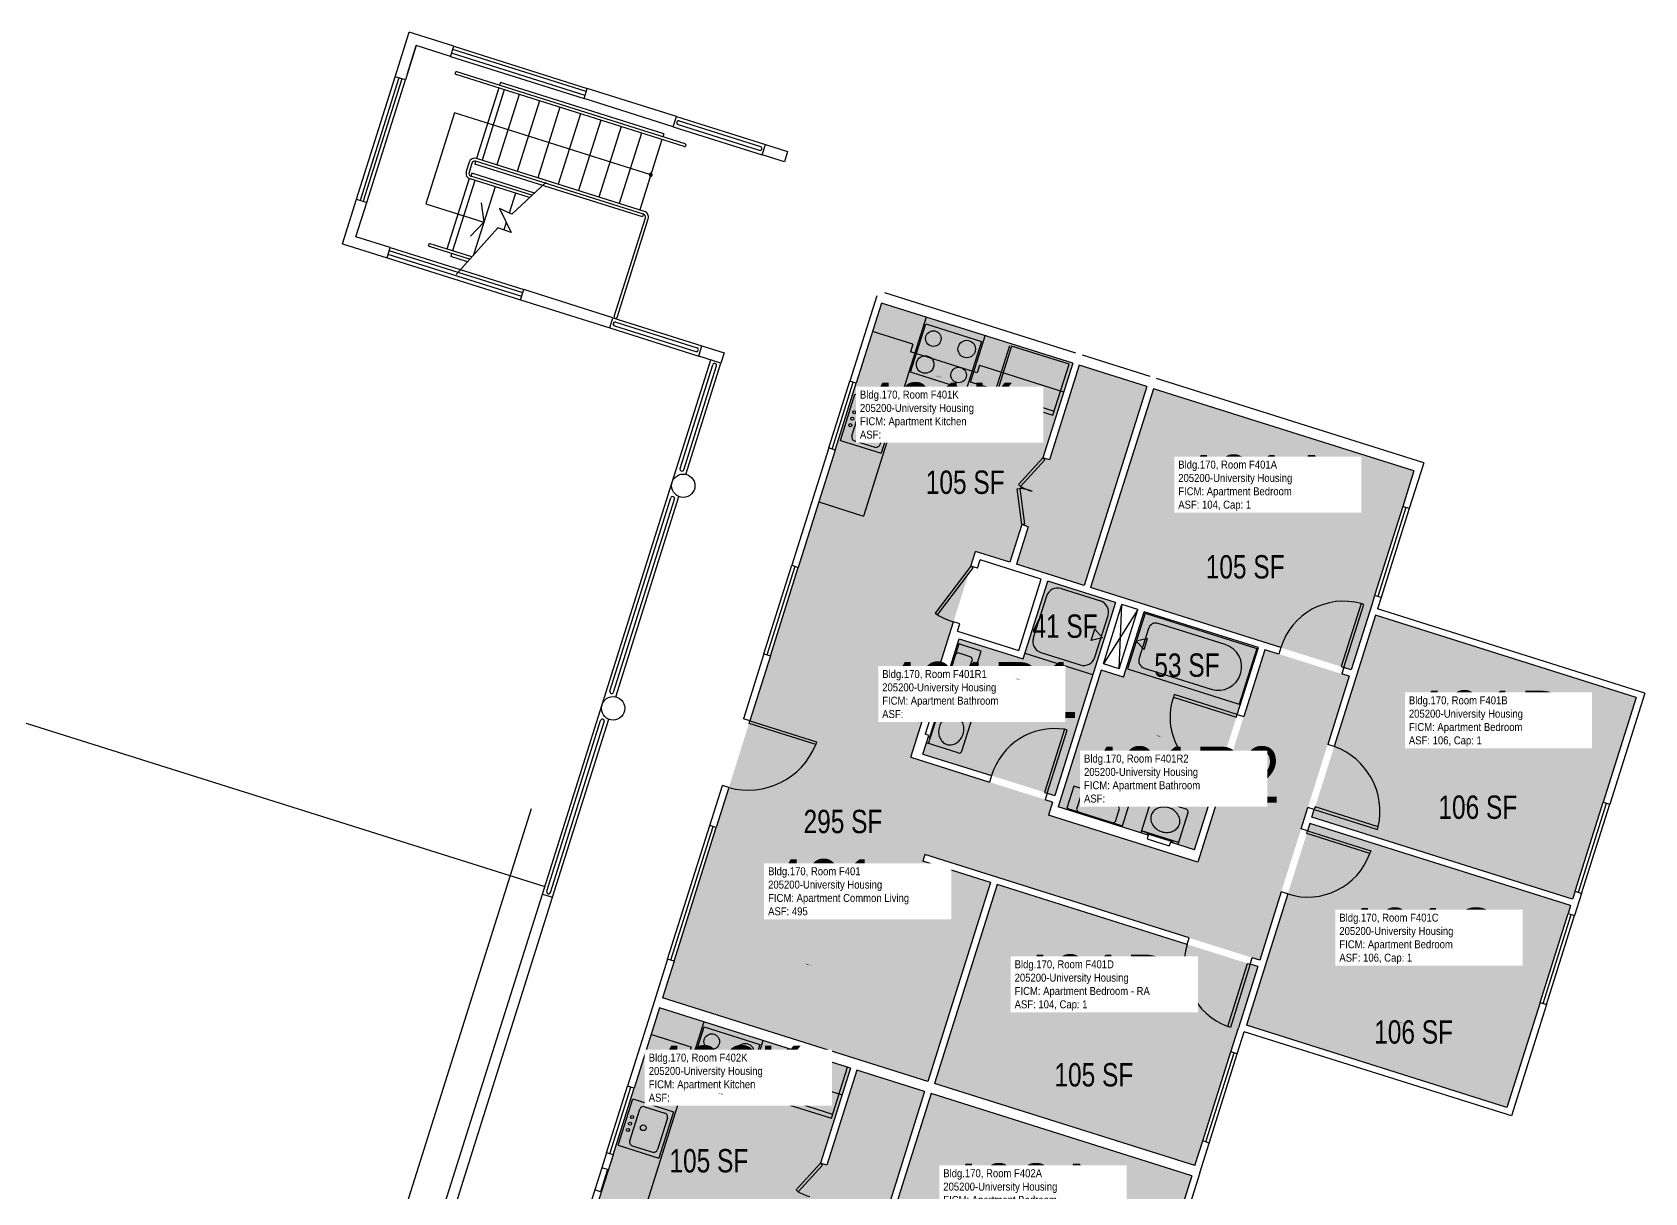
# Model space of a CAD drawing. Header units: inches. Extents: x -98 to 1184, y -183 to 3122.
# Drawn here: x 355 to 1184, y 2526 to 3122 of the extents above; entities that cross this region are included whole.
import ezdxf
from ezdxf.enums import TextEntityAlignment as Align

# ---------------------------------------------------------------- set-up
doc = ezdxf.new("R2010")
doc.units = ezdxf.units.IN
doc.header["$LTSCALE"] = 10
doc.header["$MEASUREMENT"] = 0
for name, color, linetype in [('A-DOOR', 2, 'CONTINUOUS'), ('A-FLOR', 3, 'CONTINUOUS'), ('A-GLAZ', 1, 'CONTINUOUS'), ('A-IDEN-RNUM', 7, 'CONTINUOUS'), ('A-IDEN-SNUM', 4, 'CONTINUOUS'), ('A-IDEN-VNUM', 4, 'CONTINUOUS'), ('A-ROOF', 2, 'CONTINUOUS'), ('A-SITE', 3, 'CONTINUOUS'), ('A-WALL', 5, 'CONTINUOUS'), ('AREA-TEXT', 3, 'CONTINUOUS'), ('P-SANR-FIXT', 2, 'CONTINUOUS'), ('Rooms-Category-Color', 7, 'CONTINUOUS'), ('Rooms-College-Color', 7, 'CONTINUOUS'), ('Rooms-Department-Color', 7, 'CONTINUOUS'), ('Rooms-Division-Color', 7, 'CONTINUOUS'), ('Rooms-Information', 7, 'CONTINUOUS')]:
    doc.layers.add(name, color=color, linetype=linetype)
doc.styles.add('CP_AREA', font='arial.ttf', dxfattribs={"height": 15})
doc.styles.add('CP_ROOMSNUMBER', font='arial.ttf', dxfattribs={"height": 1})
doc.styles.add('CP_ROOMVNUMBER', font='arial.ttf', dxfattribs={"width": 0.85, "height": 0.075})

msp = doc.modelspace()

# ---------------------------------------------------------------- hatches: boundary and pattern name
at = {"layer": 'Rooms-Category-Color', "true_color": 0x728ef3}
for points in [[(895.45, 2837.99), (927.7, 2940.28), (892.89, 2951.25), (877.55, 2902.61), (874.22, 2903.67), (889.55, 2952.3), (791.32, 2983.28), (759.07, 2880.99), (857.3, 2850.02), (863.39, 2869.33), (866.73, 2868.28), (860.64, 2848.97)], [(898.79, 2836.94), (931.04, 2939.23), (1065.04, 2896.98), (1032.79, 2794.69)], [(1031.73, 2791.37), (985.73, 2645.44), (813.58, 2699.71), (812.53, 2696.37), (847.34, 2685.4), (815.1, 2583.11), (678.71, 2626.11), (759.06, 2880.99), (839.65, 2855.59), (806.28, 2749.72), (879.24, 2726.72), (877.14, 2720.05), (953.91, 2695.84), (988.34, 2805.05)], [(911.56, 2829.24), (880.29, 2730.06), (812.58, 2751.41), (831.26, 2810.65), (864.17, 2800.28), (876.76, 2840.22)], [(985, 2806.1), (952.23, 2702.14), (882.13, 2724.24), (904.27, 2794.45), (915.71, 2790.84), (926.35, 2824.59)], [(1045.3, 2822.73), (1012.6, 2719.01), (1146.6, 2676.77), (1179.3, 2780.48)], [(1011.55, 2715.67), (978.85, 2611.96), (1112.85, 2569.71), (1145.55, 2673.43)], [(984.68, 2642.1), (952.43, 2539.81), (818.44, 2582.06), (850.68, 2684.34)], [(813.43, 2577.87), (781.19, 2475.58), (746.38, 2486.56), (752.39, 2505.63), (749.05, 2506.68), (743.04, 2487.61), (644.81, 2518.57), (677.05, 2620.86), (775.29, 2589.9), (759.88, 2541.02), (763.21, 2539.96), (778.62, 2588.84), (813.43, 2577.87)], [(918.54, 2432.27), (950.79, 2534.56), (816.79, 2576.81), (784.54, 2474.52)]]:
    msp.add_hatch(color=171, dxfattribs=at).paths.add_polyline_path(points)
at = {"layer": 'Rooms-College-Color', "true_color": 0xadadad}
for points in [[(895.45, 2837.99), (927.7, 2940.28), (892.89, 2951.25), (877.55, 2902.61), (874.22, 2903.67), (889.55, 2952.3), (791.32, 2983.28), (759.07, 2880.99), (857.3, 2850.02), (863.39, 2869.33), (866.73, 2868.28), (860.64, 2848.97)], [(898.79, 2836.94), (931.04, 2939.23), (1065.04, 2896.98), (1032.79, 2794.69)], [(1031.73, 2791.37), (985.73, 2645.44), (813.58, 2699.71), (812.53, 2696.37), (847.34, 2685.4), (815.1, 2583.11), (678.71, 2626.11), (759.06, 2880.99), (839.65, 2855.59), (806.28, 2749.72), (879.24, 2726.72), (877.14, 2720.05), (953.91, 2695.84), (988.34, 2805.05)], [(911.56, 2829.24), (880.29, 2730.06), (812.58, 2751.41), (831.26, 2810.65), (864.17, 2800.28), (876.76, 2840.22)], [(985, 2806.1), (952.23, 2702.14), (882.13, 2724.24), (904.27, 2794.45), (915.71, 2790.84), (926.35, 2824.59)], [(1045.3, 2822.73), (1012.6, 2719.01), (1146.6, 2676.77), (1179.3, 2780.48)], [(1011.55, 2715.67), (978.85, 2611.96), (1112.85, 2569.71), (1145.55, 2673.43)], [(984.68, 2642.1), (952.43, 2539.81), (818.44, 2582.06), (850.68, 2684.34)], [(813.43, 2577.87), (781.19, 2475.58), (746.38, 2486.56), (752.39, 2505.63), (749.05, 2506.68), (743.04, 2487.61), (644.81, 2518.57), (677.05, 2620.86), (775.29, 2589.9), (759.88, 2541.02), (763.21, 2539.96), (778.62, 2588.84), (813.43, 2577.87)], [(918.54, 2432.27), (950.79, 2534.56), (816.79, 2576.81), (784.54, 2474.52)]]:
    msp.add_hatch(color=253, dxfattribs=at).paths.add_polyline_path(points)
at = {"layer": 'Rooms-Department-Color', "true_color": 0x604aed}
for points in [[(895.45, 2837.99), (927.7, 2940.28), (892.89, 2951.25), (877.55, 2902.61), (874.22, 2903.67), (889.55, 2952.3), (791.32, 2983.28), (759.07, 2880.99), (857.3, 2850.02), (863.39, 2869.33), (866.73, 2868.28), (860.64, 2848.97)], [(898.79, 2836.94), (931.04, 2939.23), (1065.04, 2896.98), (1032.79, 2794.69)], [(1031.73, 2791.37), (985.73, 2645.44), (813.58, 2699.71), (812.53, 2696.37), (847.34, 2685.4), (815.1, 2583.11), (678.71, 2626.11), (759.06, 2880.99), (839.65, 2855.59), (806.28, 2749.72), (879.24, 2726.72), (877.14, 2720.05), (953.91, 2695.84), (988.34, 2805.05)], [(911.56, 2829.24), (880.29, 2730.06), (812.58, 2751.41), (831.26, 2810.65), (864.17, 2800.28), (876.76, 2840.22)], [(985, 2806.1), (952.23, 2702.14), (882.13, 2724.24), (904.27, 2794.45), (915.71, 2790.84), (926.35, 2824.59)], [(1045.3, 2822.73), (1012.6, 2719.01), (1146.6, 2676.77), (1179.3, 2780.48)], [(1011.55, 2715.67), (978.85, 2611.96), (1112.85, 2569.71), (1145.55, 2673.43)], [(984.68, 2642.1), (952.43, 2539.81), (818.44, 2582.06), (850.68, 2684.34)], [(813.43, 2577.87), (781.19, 2475.58), (746.38, 2486.56), (752.39, 2505.63), (749.05, 2506.68), (743.04, 2487.61), (644.81, 2518.57), (677.05, 2620.86), (775.29, 2589.9), (759.88, 2541.02), (763.21, 2539.96), (778.62, 2588.84), (813.43, 2577.87)], [(918.54, 2432.27), (950.79, 2534.56), (816.79, 2576.81), (784.54, 2474.52)]]:
    msp.add_hatch(color=173, dxfattribs=at).paths.add_polyline_path(points)
at = {"layer": 'Rooms-Division-Color', "true_color": 0x604aed}
for points in [[(895.45, 2837.99), (927.7, 2940.28), (892.89, 2951.25), (877.55, 2902.61), (874.22, 2903.67), (889.55, 2952.3), (791.32, 2983.28), (759.07, 2880.99), (857.3, 2850.02), (863.39, 2869.33), (866.73, 2868.28), (860.64, 2848.97)], [(898.79, 2836.94), (931.04, 2939.23), (1065.04, 2896.98), (1032.79, 2794.69)], [(1031.73, 2791.37), (985.73, 2645.44), (813.58, 2699.71), (812.53, 2696.37), (847.34, 2685.4), (815.1, 2583.11), (678.71, 2626.11), (759.06, 2880.99), (839.65, 2855.59), (806.28, 2749.72), (879.24, 2726.72), (877.14, 2720.05), (953.91, 2695.84), (988.34, 2805.05)], [(911.56, 2829.24), (880.29, 2730.06), (812.58, 2751.41), (831.26, 2810.65), (864.17, 2800.28), (876.76, 2840.22)], [(985, 2806.1), (952.23, 2702.14), (882.13, 2724.24), (904.27, 2794.45), (915.71, 2790.84), (926.35, 2824.59)], [(1045.3, 2822.73), (1012.6, 2719.01), (1146.6, 2676.77), (1179.3, 2780.48)], [(1011.55, 2715.67), (978.85, 2611.96), (1112.85, 2569.71), (1145.55, 2673.43)], [(984.68, 2642.1), (952.43, 2539.81), (818.44, 2582.06), (850.68, 2684.34)], [(813.43, 2577.87), (781.19, 2475.58), (746.38, 2486.56), (752.39, 2505.63), (749.05, 2506.68), (743.04, 2487.61), (644.81, 2518.57), (677.05, 2620.86), (775.29, 2589.9), (759.88, 2541.02), (763.21, 2539.96), (778.62, 2588.84), (813.43, 2577.87)], [(918.54, 2432.27), (950.79, 2534.56), (816.79, 2576.81), (784.54, 2474.52)]]:
    msp.add_hatch(color=173, dxfattribs=at).paths.add_polyline_path(points)

# ---------------------------------------------------------------- linework, layer by layer
at = {"layer": 'A-DOOR'}
for p, q in [((874.22, 2903.67), (861.64, 2889.97)), ((862.68, 2889.01), (875.26, 2902.71)), ((875.26, 2902.71), (874.22, 2903.67)), ((860.94, 2887.77), (862.34, 2887.95)), ((863.39, 2869.33), (860.94, 2887.77)), ((861.64, 2889.97), (862.68, 2889.01)), ((862.34, 2887.95), (864.79, 2869.52)), ((864.79, 2869.52), (863.39, 2869.33)), ((837.26, 2847.95), (818.87, 2823.89)), ((819.99, 2823.03), (838.38, 2847.09)), ((838.38, 2847.09), (837.26, 2847.95)), ((1037.85, 2828.75), (1027.62, 2796.32)), ((1028.98, 2795.9), (1039.2, 2828.32)), ((1039.2, 2828.32), (1037.85, 2828.75)), ((818.87, 2823.89), (819.99, 2823.03)), ((1027.62, 2796.32), (1028.98, 2795.9)), ((941.75, 2781.98), (941.33, 2780.63)), ((941.33, 2780.63), (973.75, 2770.4)), ((974.18, 2771.75), (941.75, 2781.98)), ((973.75, 2770.4), (974.18, 2771.75)), ((723.16, 2767.1), (723.59, 2768.45)), ((757.5, 2756.27), (723.16, 2767.1)), ((723.59, 2768.45), (757.92, 2757.62)), ((885.35, 2764.11), (875.13, 2731.68)), ((876.48, 2731.26), (886.71, 2763.68)), ((886.71, 2763.68), (885.35, 2764.11)), ((757.92, 2757.62), (757.5, 2756.27)), ((875.13, 2731.68), (876.48, 2731.26)), ((1014.23, 2724.18), (1013.8, 2722.83)), ((1013.8, 2722.83), (1046.23, 2712.6)), ((1046.66, 2713.96), (1014.23, 2724.18)), ((1009.92, 2710.51), (1010.34, 2711.86)), ((1010.34, 2711.86), (1042.77, 2701.64)), ((1046.23, 2712.6), (1046.66, 2713.96)), ((1042.35, 2700.29), (1009.92, 2710.51)), ((1042.77, 2701.64), (1042.35, 2700.29)), ((969.29, 2611.3), (979.52, 2643.73)), ((980.87, 2643.3), (970.64, 2610.87)), ((979.52, 2643.73), (980.87, 2643.3)), ((970.64, 2610.87), (969.29, 2611.3)), ((759.88, 2541.01), (747.31, 2527.31)), ((748.35, 2526.36), (760.93, 2540.06)), ((760.93, 2540.06), (759.88, 2541.01)), ((747.31, 2527.31), (748.35, 2526.36))]:
    msp.add_line(p, q, dxfattribs=at)
for centre, radius, start, end in [((859.97, 2862.36), 25.7, 69.90132, 84.70654), ((875.41, 2911.33), 25.7, 240.29676, 255.10199), ((1028.83, 2796.21), 33.77, 74.50664, 162.93442), ((843.11, 2863.44), 46.56, 240.23193, 251.36501), ((971.5, 2770.31), 31.88, 161.11857, 256.32249), ((880.32, 2730.63), 33.85, 81.45031, 163.44639), ((722.65, 2770.39), 37.6, 254.75396, 337.94971), ((1012.12, 2721.88), 35.43, 347.07398, 70.36707), ((1010.39, 2711.83), 33.98, 252.41896, 340.14659), ((981.33, 2643.51), 34.38, 163.06013, 249.50542), ((761.08, 2548.68), 25.7, 240.29676, 255.10199)]:
    msp.add_arc(centre, radius, start, end, dxfattribs=at)
at = {"layer": 'A-FLOR'}
for p, q in [((689.82, 3063.77), (572.52, 3100.75)), ((690.28, 3065.2), (572.97, 3102.18)), ((594.45, 3093.84), (583.03, 3057.59)), ((597.31, 3092.93), (585.89, 3056.69)), ((595.35, 3096.7), (594.9, 3095.27)), ((679.28, 3070.24), (595.35, 3096.7)), ((604.94, 3090.53), (593.52, 3054.29)), ((615.43, 3087.22), (604.01, 3050.98)), ((571.77, 3081.06), (557.04, 3034.33)), ((672.67, 3049.25), (571.77, 3081.06)), ((625.92, 3083.91), (614.5, 3047.67)), ((636.42, 3080.61), (624.99, 3044.36)), ((646.91, 3077.3), (635.48, 3041.06)), ((687.23, 3076.9), (729.04, 3063.72)), ((657.4, 3073.99), (645.97, 3037.75)), ((667.89, 3070.68), (656.46, 3034.44)), ((679.28, 3070.24), (678.83, 3068.81)), ((686.63, 3075), (728.44, 3061.81)), ((678.38, 3067.38), (666.95, 3031.13)), ((579.26, 3055.63), (577.76, 3050.87)), ((580.69, 3055.18), (579.19, 3050.41)), ((582.57, 3056.16), (582.12, 3054.73)), ((668.44, 3027.52), (582.12, 3054.73)), ((668.89, 3028.95), (582.57, 3056.16)), ((669.34, 3030.38), (583.03, 3057.59)), ((579.24, 3047.25), (567.82, 3011.01)), ((582.1, 3046.35), (570.68, 3010.11)), ((610.27, 3037.47), (579.72, 3047.1)), ((580.62, 3049.96), (580.17, 3048.53)), ((611.53, 3038.65), (580.17, 3048.53)), ((612.79, 3039.82), (580.62, 3049.96)), ((592.59, 3043.04), (581.57, 3008.09)), ((618.9, 3045.5), (601.15, 3028.98)), ((585.4, 3034.83), (586.88, 3024.92)), ((603.08, 3039.74), (599.87, 3029.55)), ((557.04, 3034.33), (586.88, 3024.92)), ((594.86, 3031.83), (600.81, 3019.51)), ((601.15, 3028.98), (594.86, 3031.83)), ((653.86, 2976.28), (669.87, 3027.07)), ((655.29, 2975.83), (671.3, 3026.62)), ((668.89, 3028.95), (668.44, 3027.52)), ((594.01, 3021.97), (572.53, 2998)), ((586.88, 3024.92), (579.99, 3017.66)), ((600.81, 3019.51), (594.01, 3021.97)), ((598.33, 3024.65), (597.13, 3020.84)), ((579.49, 3005.76), (558.78, 3012.29)), ((580.59, 3006.99), (559.23, 3013.72)), ((570.23, 3008.68), (569.77, 3007.25)), ((578.39, 3004.53), (569.77, 3007.25)), ((654.01, 2971.52), (695.82, 2958.34)), ((654.61, 2973.42), (696.42, 2960.24)), ((687.69, 2898.18), (704.52, 2951.58)), ((689.59, 2897.58), (706.43, 2950.98)), ((651.61, 2783.73), (682.92, 2883.05)), ((653.51, 2783.13), (684.82, 2882.45)), ((913.43, 2795.23), (914.91, 2828.19)), ((923.02, 2825.64), (905.32, 2797.79)), ((619.15, 2680.8), (646.83, 2768.6)), ((621.06, 2680.19), (648.74, 2768))]:
    msp.add_line(p, q, dxfattribs=at)
for centre, radius, start, end in [((572.74, 3101.47), 0.75, 72.50165, 252.50165), ((690.05, 3064.48), 0.75, 252.50165, 72.50165), ((582.12, 3054.73), 3, 72.50165, 162.50165), ((582.12, 3054.73), 1.5, 72.50165, 162.50165), ((580.62, 3049.96), 3, 162.50165, 252.50165), ((580.62, 3049.96), 1.5, 162.50165, 252.50165), ((672.67, 3049.25), 0.75, 162.50165, 342.50165), ((672.67, 3049.25), 0.75, 342.50165, 162.50165), ((668.44, 3027.52), 1.5, 342.50165, 72.50165), ((668.44, 3027.52), 3, 342.50165, 72.50165), ((559.01, 3013), 0.75, 72.50165, 252.50165), ((654.57, 2976.06), 0.75, 162.50165, 342.50165)]:
    msp.add_arc(centre, radius, start, end, dxfattribs=at)
at = {"layer": 'A-FLOR', "extrusion": (-0.000179029, 5.64364e-05, 1)}
for centre in [(686.93, 3075.95, 0.05), (654.31, 2972.47, 0.05)]:
    msp.add_arc(centre, 1, 72.50331, 252.50331, dxfattribs=at)
at = {"layer": 'A-FLOR', "extrusion": (0.000179026, -5.64467e-05, 1)}
for centre in [(728.74, 3062.77, -0.04), (696.12, 2959.29, -0.04)]:
    msp.add_arc(centre, 1, 252.5, 72.5, dxfattribs=at)
at = {"layer": 'A-FLOR', "extrusion": (5.64467e-05, 0.000179026, 1)}
msp.add_arc((705.47, 2951.28, 0.57), 1, 342.5, 162.5, dxfattribs=at)
at = {"layer": 'A-FLOR', "extrusion": (5.64416e-05, 0.000179028, 1)}
for centre, start, end in [((688.64, 2897.88, 0.56), 162.50166, 342.50165), ((683.87, 2882.75, 0.55), 342.50165, 162.50165), ((652.56, 2783.43, 0.54), 162.50166, 342.50165), ((647.79, 2768.3, 0.53), 342.50165, 162.50165)]:
    msp.add_arc(centre, 1, start, end, dxfattribs=at)
at = {"layer": 'A-FLOR', "extrusion": (-5.65497e-05, -0.000178994, 1)}
msp.add_arc((620.11, 2680.49, -0.51), 1, 162.46703, 342.46703, dxfattribs=at)
at = {"layer": 'A-GLAZ'}
for p, q in [((764.15, 2908.74), (774.98, 2943.08)), ((765.82, 2908.22), (776.65, 2942.55)), ((767.49, 2907.69), (778.31, 2942.03)), ((1059.25, 2878.62), (1044.82, 2832.84)), ((1060.92, 2878.1), (1046.49, 2832.32)), ((1062.59, 2877.57), (1048.16, 2831.79)), ((730.78, 2802.88), (745.13, 2848.42)), ((732.45, 2802.36), (746.8, 2847.9)), ((734.11, 2801.83), (748.47, 2847.37)), ((1147.88, 2680.82), (1162.31, 2726.6)), ((1149.55, 2680.29), (1163.98, 2726.07)), ((1151.21, 2679.77), (1165.65, 2725.55)), ((681.31, 2645.99), (702.96, 2714.66)), ((682.98, 2645.47), (704.63, 2714.14)), ((684.65, 2644.94), (706.3, 2713.61)), ((1129.84, 2623.6), (1144.27, 2669.38)), ((1131.5, 2623.07), (1145.94, 2668.85)), ((1133.17, 2622.54), (1147.61, 2668.32)), ((956.42, 2552.45), (970.85, 2598.23)), ((958.09, 2551.92), (972.52, 2597.7)), ((959.76, 2551.39), (974.19, 2597.17)), ((649.89, 2546.33), (660.72, 2580.66)), ((651.56, 2545.8), (662.39, 2580.14)), ((653.23, 2545.28), (664.06, 2579.61))]:
    msp.add_line(p, q, dxfattribs=at)
at = {"layer": 'A-ROOF'}
msp.add_line((304.79, 2782), (618.08, 2683.23), dxfattribs=at)
at = {"layer": 'A-SITE'}
for p, q in [((638.87, 3090.05), (570.2, 3111.7)), ((639.47, 3091.96), (570.8, 3113.61)), ((543.13, 3099.01), (523.29, 3036.06)), ((544.56, 3098.55), (524.72, 3035.61)), ((606.85, 2988.48), (538.18, 3010.13)), ((606.25, 2986.58), (537.58, 3008.22))]:
    msp.add_line(p, q, dxfattribs=at)
at = {"layer": 'A-WALL'}
for p, q in [((541.22, 3099.61), (548.44, 3122.5)), ((571.33, 3115.28), (548.44, 3122.5)), ((552.03, 3115.6), (546.47, 3097.95)), ((547.52, 3101.29), (552.03, 3115.6)), ((569.68, 3110.03), (552.03, 3115.6)), ((569.68, 3110.03), (571.33, 3115.28)), ((569.68, 3110.03), (638.34, 3088.39)), ((571.33, 3115.28), (640, 3093.63)), ((521.38, 3036.66), (541.22, 3099.61)), ((526.62, 3035.01), (546.47, 3097.95)), ((546.47, 3097.95), (541.22, 3099.61)), ((638.34, 3088.39), (640, 3093.63)), ((685.78, 3079.2), (640, 3093.63)), ((684.12, 3073.95), (638.34, 3088.39)), ((684.12, 3073.95), (685.78, 3079.2)), ((685.78, 3079.2), (731.56, 3064.77)), ((684.12, 3073.95), (729.9, 3059.52)), ((729.9, 3059.52), (731.56, 3064.77)), ((741.35, 3055.91), (729.9, 3059.52)), ((731.56, 3064.77), (743, 3061.16)), ((743, 3061.16), (741.35, 3055.91)), ((514.16, 3013.77), (521.38, 3036.66)), ((521.06, 3017.36), (526.62, 3035.01)), ((521.38, 3036.66), (526.62, 3035.01)), ((514.16, 3013.77), (537.05, 3006.55)), ((538.71, 3011.8), (521.06, 3017.36)), ((537.05, 3006.55), (538.71, 3011.8)), ((538.71, 3011.8), (607.37, 2990.15)), ((537.05, 3006.55), (605.72, 2984.91)), ((605.72, 2984.91), (607.37, 2990.15)), ((605.72, 2984.91), (651.5, 2970.47)), ((653.15, 2975.72), (607.37, 2990.15)), ((788.81, 2986.95), (774.98, 2943.08)), ((891.21, 2957.55), (792.97, 2988.52)), ((791.32, 2983.28), (778.31, 2942.03)), ((889.55, 2952.31), (791.32, 2983.28)), ((651.5, 2970.47), (653.15, 2975.72)), ((651.5, 2970.47), (697.28, 2956.04)), ((653.15, 2975.72), (698.93, 2961.29)), ((697.28, 2956.04), (698.93, 2961.29)), ((698.93, 2961.29), (710.38, 2957.68)), ((683.62, 2891.11), (703.48, 2954.09)), ((690.68, 2895.19), (708.72, 2952.43)), ((708.72, 2952.43), (697.28, 2956.04)), ((710.38, 2957.68), (708.72, 2952.43)), ((889.55, 2952.31), (874.22, 2903.67)), ((929.35, 2945.52), (894.54, 2956.5)), ((892.89, 2951.25), (877.56, 2902.61)), ((927.7, 2940.28), (892.89, 2951.25)), ((1070.03, 2901.17), (932.69, 2944.47)), ((778.31, 2942.03), (774.98, 2943.08)), ((927.7, 2940.28), (895.45, 2837.99)), ((931.04, 2939.23), (898.79, 2836.94)), ((1065.04, 2896.98), (931.04, 2939.23)), ((764.15, 2908.74), (745.13, 2848.42)), ((767.49, 2907.69), (759.07, 2880.99)), ((767.49, 2907.69), (764.15, 2908.74)), ((877.56, 2902.61), (874.22, 2903.67)), ((1065.04, 2896.98), (1059.25, 2878.62)), ((1070.03, 2901.17), (1062.59, 2877.57)), ((647.63, 2776.93), (683.62, 2891.11)), ((654.59, 2780.74), (687.08, 2883.78)), ((759.07, 2880.99), (748.47, 2847.37)), ((1062.59, 2877.57), (1059.25, 2878.62)), ((863.39, 2869.33), (857.3, 2850.02)), ((866.73, 2868.28), (863.39, 2869.33)), ((866.73, 2868.28), (860.64, 2848.97)), ((837.26, 2847.95), (839.66, 2855.58)), ((857.3, 2850.02), (839.66, 2855.58)), ((745.13, 2848.42), (748.47, 2847.37)), ((840.59, 2846.9), (837.26, 2847.95)), ((840.59, 2846.9), (841.95, 2851.19)), ((873.42, 2841.27), (841.95, 2851.19)), ((895.45, 2837.99), (860.64, 2848.97)), ((861.88, 2804.67), (873.42, 2841.27)), ((864.17, 2800.28), (876.76, 2840.22)), ((911.57, 2829.24), (876.76, 2840.22)), ((996.55, 2806.12), (898.79, 2836.94)), ((911.57, 2829.24), (880.3, 2730.05)), ((905.32, 2797.79), (914.91, 2828.19)), ((923.01, 2825.63), (914.91, 2828.19)), ((1043.31, 2828.07), (1032.79, 2794.69)), ((1044.82, 2832.84), (1043.31, 2828.07)), ((1048.16, 2831.79), (1044.82, 2832.84)), ((1048.16, 2831.79), (1046.35, 2826.07)), ((806.29, 2749.72), (828.23, 2819.34)), ((831.57, 2818.29), (828.23, 2819.34)), ((913.43, 2795.23), (923.01, 2825.63)), ((915.71, 2790.84), (926.35, 2824.58)), ((985.01, 2806.09), (926.35, 2824.58)), ((1045.3, 2822.73), (1024.03, 2755.25)), ((1179.3, 2780.48), (1045.3, 2822.73)), ((1183.69, 2782.77), (1046.35, 2826.07)), ((819.2, 2772.38), (831.26, 2810.65)), ((830.41, 2814.59), (831.57, 2818.29)), ((830.41, 2814.59), (861.88, 2804.67)), ((831.26, 2810.65), (864.17, 2800.28)), ((730.78, 2802.88), (720.25, 2769.5)), ((730.78, 2802.88), (734.11, 2801.83)), ((974.18, 2771.75), (985.01, 2806.09)), ((988.34, 2805.04), (977.52, 2770.7)), ((995.5, 2802.78), (988.34, 2805.04)), ((996.55, 2806.12), (995.5, 2802.78)), ((734.11, 2801.83), (723.59, 2768.45)), ((904.27, 2794.45), (882.13, 2724.23)), ((915.71, 2790.84), (904.27, 2794.45)), ((913.43, 2795.23), (905.32, 2797.79)), ((1028.98, 2795.9), (1027.92, 2792.56)), ((1032.79, 2794.69), (1028.98, 2795.9)), ((1031.74, 2791.36), (1020.69, 2756.31)), ((1031.74, 2791.36), (1027.92, 2792.56)), ((1179.3, 2780.48), (1162.31, 2726.6)), ((1183.69, 2782.77), (1165.65, 2725.55)), ((616.88, 2679.41), (647.63, 2776.93)), ((622.13, 2677.76), (651, 2769.34)), ((723.59, 2768.45), (720.25, 2769.5)), ((817.29, 2772.99), (813.68, 2761.54)), ((819.2, 2772.38), (817.29, 2772.99)), ((974.18, 2771.75), (977.52, 2770.7)), ((812.58, 2751.4), (815.59, 2760.94)), ((815.59, 2760.94), (813.68, 2761.54)), ((1024.03, 2755.25), (1020.69, 2756.31)), ((806.29, 2749.72), (846.82, 2736.94)), ((812.58, 2751.4), (847.87, 2740.28)), ((847.87, 2740.28), (846.82, 2736.94)), ((952.23, 2702.13), (963.96, 2739.33)), ((967.3, 2738.28), (953.92, 2695.83)), ((963.96, 2739.33), (967.3, 2738.28)), ((702.96, 2714.66), (709.43, 2735.17)), ((712.77, 2734.11), (706.3, 2713.61)), ((712.77, 2734.11), (709.43, 2735.17)), ((876.48, 2731.26), (875.43, 2727.92)), ((879.25, 2726.72), (875.43, 2727.92)), ((876.48, 2731.26), (880.3, 2730.05)), ((611.17, 2723.15), (479.42, 2305.26)), ((879.25, 2726.72), (877.14, 2720.04)), ((953.92, 2695.83), (877.14, 2720.04)), ((928.39, 2709.65), (882.13, 2724.23)), ((1007.01, 2712.91), (1010.46, 2723.88)), ((1013.8, 2722.83), (1010.46, 2723.88)), ((1012.6, 2719.01), (1013.8, 2722.83)), ((1162.31, 2726.6), (1165.65, 2725.55)), ((706.3, 2713.61), (702.96, 2714.66)), ((1010.34, 2711.86), (1007.01, 2712.91)), ((1011.55, 2715.67), (1010.34, 2711.86)), ((1145.55, 2673.43), (1011.55, 2715.67)), ((1146.6, 2676.77), (1012.6, 2719.01)), ((928.39, 2709.65), (927.79, 2707.74)), ((927.79, 2707.74), (939.23, 2704.13)), ((939.83, 2706.04), (939.23, 2704.13)), ((952.23, 2702.13), (939.83, 2706.04)), ((813.59, 2699.71), (812.53, 2696.37)), ((847.34, 2685.4), (812.53, 2696.37)), ((949.49, 2656.86), (813.59, 2699.71)), ((473.83, 2225.68), (616.88, 2679.41)), ((616.88, 2679.41), (622.13, 2677.76)), ((847.34, 2685.4), (815.1, 2583.11)), ((850.68, 2684.34), (818.44, 2582.06)), ((948.44, 2653.52), (850.68, 2684.34)), ((1000.12, 2679.43), (978.85, 2611.96)), ((996.78, 2680.48), (985.73, 2645.44)), ((1000.12, 2679.43), (996.78, 2680.48)), ((1147.88, 2680.82), (1146.6, 2676.77)), ((1151.21, 2679.77), (1147.61, 2668.32)), ((1147.88, 2680.82), (1151.21, 2679.77)), ((479.08, 2224.02), (622.13, 2677.76)), ((1145.55, 2673.43), (1144.27, 2669.38)), ((1144.27, 2669.38), (1147.61, 2668.32)), ((948.44, 2653.52), (949.49, 2656.86)), ((681.31, 2645.99), (674.55, 2624.53)), ((684.65, 2644.94), (678.71, 2626.11)), ((684.65, 2644.94), (681.31, 2645.99)), ((980.87, 2643.3), (981.92, 2646.64)), ((985.73, 2645.44), (981.92, 2646.64)), ((984.68, 2642.1), (974.76, 2610.62)), ((984.68, 2642.1), (980.87, 2643.3)), ((674.55, 2624.53), (660.72, 2580.66)), ((677.06, 2620.86), (664.06, 2579.61)), ((775.29, 2589.89), (677.06, 2620.86)), ((815.1, 2583.11), (678.71, 2626.11)), ((1129.84, 2623.6), (1112.85, 2569.71)), ((1133.17, 2622.54), (1115.13, 2565.32)), ((1129.84, 2623.6), (1133.17, 2622.54)), ((1112.85, 2569.71), (978.85, 2611.96)), ((970.85, 2598.23), (974.76, 2610.62)), ((974.19, 2597.17), (977.8, 2608.62)), ((1115.13, 2565.32), (977.8, 2608.62)), ((974.19, 2597.17), (970.85, 2598.23)), ((775.29, 2589.89), (759.88, 2541.01)), ((778.63, 2588.84), (763.22, 2539.96)), ((813.44, 2577.86), (778.63, 2588.84)), ((664.06, 2579.61), (660.72, 2580.66)), ((952.43, 2539.81), (818.44, 2582.06)), ((813.44, 2577.86), (781.2, 2475.58)), ((816.78, 2576.81), (784.53, 2474.52)), ((950.78, 2534.56), (816.78, 2576.81)), ((653.23, 2545.28), (644.81, 2518.57)), ((649.89, 2546.33), (647.49, 2538.7)), ((653.23, 2545.28), (649.89, 2546.33)), ((952.43, 2539.81), (956.42, 2552.45)), ((954.94, 2536.14), (959.76, 2551.39)), ((959.76, 2551.39), (956.42, 2552.45)), ((647.49, 2538.7), (643.88, 2527.25)), ((650.35, 2537.8), (646.74, 2526.35)), ((650.35, 2537.8), (647.49, 2538.7)), ((763.22, 2539.96), (759.88, 2541.01)), ((950.78, 2534.56), (946.8, 2521.93)), ((954.94, 2536.14), (950.13, 2520.88)), ((643.88, 2527.25), (630.91, 2486.13)), ((646.74, 2526.35), (643.88, 2527.25))]:
    msp.add_line(p, q, dxfattribs=at)
for centre in [(689.35, 2889.34, 0), (653.27, 2774.89, 0)]:
    msp.add_circle(centre, 6, dxfattribs=at)
at = {"layer": 'P-SANR-FIXT'}
for p, q in [((814.21, 2976.06), (781.96, 2873.77)), ((807.31, 2962.07), (786.68, 2968.57)), ((806.19, 2947.74), (814.01, 2972.54)), ((814.01, 2972.54), (842.62, 2963.52)), ((807.31, 2962.07), (806.11, 2958.26)), ((842.62, 2963.52), (834.8, 2938.72)), ((837.08, 2942.63), (844.6, 2966.48)), ((858.14, 2961.16), (849.87, 2934.93)), ((849.97, 2938.57), (857.18, 2961.46)), ((887.7, 2951.84), (858.14, 2961.16)), ((840.44, 2947.43), (806.11, 2958.26)), ((879.43, 2925.61), (887.7, 2951.84)), ((834.8, 2938.72), (806.19, 2947.74)), ((841.65, 2951.25), (840.44, 2947.43)), ((841.65, 2951.25), (884.92, 2937.6)), ((770.1, 2912.64), (777.61, 2936.48)), ((777.61, 2936.48), (798.6, 2929.87)), ((849.97, 2938.57), (837.08, 2942.63)), ((849.87, 2934.93), (879.43, 2925.61)), ((850.54, 2937.08), (880.11, 2927.76)), ((776.07, 2914.95), (781.18, 2931.16)), ((783.69, 2932.47), (794.18, 2929.16)), ((795.49, 2926.65), (790.37, 2910.44)), ((798.6, 2929.87), (791.08, 2906.02)), ((770.1, 2912.64), (791.08, 2906.02)), ((777.37, 2912.44), (787.87, 2909.13)), ((759.07, 2880.99), (781.96, 2873.77)), ((883.62, 2836.48), (903.81, 2830.11)), ((876.09, 2832.56), (869.32, 2811.1)), ((900.96, 2801.13), (907.73, 2822.59)), ((926.76, 2823.8), (917.74, 2795.18)), ((926.76, 2823.8), (984.22, 2805.68)), ((899.07, 2809.85), (900.87, 2815.57)), ((904.93, 2811.15), (899.07, 2809.85)), ((900.87, 2815.57), (904.93, 2811.15)), ((928.11, 2810.79), (922.25, 2809.49)), ((928.5, 2815.94), (923.66, 2800.62)), ((926.3, 2805.07), (928.11, 2810.79)), ((968.01, 2807.7), (933.53, 2818.57)), ((831.05, 2807.97), (822.03, 2779.36)), ((829.39, 2802.72), (823.68, 2784.6)), ((830.65, 2803.38), (829.39, 2802.72)), ((837.32, 2801.27), (830.65, 2803.38)), ((842.49, 2804.36), (831.05, 2807.97)), ((833.47, 2775.75), (842.49, 2804.36)), ((899.88, 2792.16), (865.07, 2803.14)), ((873.24, 2803.58), (893.43, 2797.21)), ((922.25, 2809.49), (926.3, 2805.07)), ((984.22, 2805.68), (975.2, 2777.07)), ((834.95, 2793.69), (836.92, 2796.68)), ((836.92, 2796.68), (837.98, 2800.02)), ((837.98, 2800.02), (837.32, 2801.27)), ((917.74, 2795.18), (975.2, 2777.07)), ((926.29, 2795.58), (960.76, 2784.71)), ((833.32, 2785.23), (833.41, 2788.87)), ((833.41, 2788.87), (834.9, 2793.59)), ((822.03, 2779.36), (833.47, 2775.75)), ((823.68, 2784.6), (824.33, 2783.35)), ((824.33, 2783.35), (831.01, 2781.24)), ((831.01, 2781.24), (832.11, 2781.82)), ((832.31, 2782.06), (833.32, 2785.23)), ((815.46, 2756.79), (821.47, 2775.86)), ((820.09, 2773.15), (815.89, 2759.8)), ((821.47, 2775.86), (816.36, 2759.65)), ((820.57, 2773), (820.09, 2773.15)), ((836.73, 2771.05), (820.4, 2776.2)), ((832.6, 2752.95), (837.71, 2769.17)), ((830.72, 2751.97), (814.39, 2757.12)), ((816.36, 2759.65), (815.89, 2759.8)), ((890.22, 2734.92), (886.61, 2723.48)), ((918.83, 2725.9), (890.22, 2734.92)), ((893.61, 2729.47), (891.56, 2722.96)), ((894.92, 2730.29), (893.82, 2729.72)), ((898.26, 2729.24), (894.92, 2730.29)), ((901.25, 2727.27), (898.26, 2729.24)), ((947.82, 2723.05), (931.6, 2728.16)), ((886.61, 2723.48), (915.22, 2714.46)), ((891.56, 2722.96), (892.22, 2721.71)), ((892.22, 2721.71), (910.34, 2716)), ((906.01, 2725.75), (901.35, 2727.22)), ((909.7, 2725.63), (906.12, 2725.73)), ((912.88, 2724.63), (909.7, 2725.63)), ((911.59, 2716.65), (913.7, 2723.33)), ((913.7, 2723.33), (913.12, 2724.43)), ((915.22, 2714.46), (918.83, 2725.9)), ((929.72, 2727.18), (924.57, 2710.85)), ((948.8, 2721.17), (943.65, 2704.84)), ((910.34, 2716), (911.59, 2716.65)), ((943.99, 2705.91), (924.91, 2711.93)), ((924.91, 2711.93), (941.12, 2706.81)), ((927.77, 2711.02), (927.62, 2710.55)), ((927.62, 2710.55), (940.97, 2706.34)), ((941.12, 2706.81), (940.97, 2706.34)), ((699.95, 2613.64), (667.7, 2511.36)), ((693.35, 2600.61), (672.73, 2607.11)), ((692.23, 2586.28), (700.05, 2611.08)), ((700.05, 2611.08), (728.66, 2602.06)), ((723.13, 2581.17), (730.34, 2604.06)), ((693.35, 2600.61), (692.15, 2596.79)), ((726.49, 2585.97), (692.15, 2596.79)), ((728.66, 2602.06), (720.84, 2577.26)), ((744.18, 2599.7), (735.91, 2573.47)), ((736.01, 2577.11), (743.23, 2600)), ((773.74, 2590.38), (744.18, 2599.7)), ((727.69, 2589.78), (726.49, 2585.97)), ((727.69, 2589.78), (770.96, 2576.14)), ((765.48, 2564.15), (773.74, 2590.38)), ((720.84, 2577.26), (692.23, 2586.28)), ((736.01, 2577.11), (723.13, 2581.17)), ((655.84, 2550.22), (663.36, 2574.06)), ((663.36, 2574.06), (684.34, 2567.45)), ((735.91, 2573.47), (765.48, 2564.15)), ((736.59, 2575.62), (766.15, 2566.3)), ((661.81, 2552.53), (666.92, 2568.75)), ((669.43, 2570.05), (679.92, 2566.74)), ((681.23, 2564.24), (676.12, 2548.02)), ((684.34, 2567.45), (676.82, 2543.61)), ((655.84, 2550.22), (676.82, 2543.61)), ((663.12, 2550.02), (673.61, 2546.72))]:
    msp.add_line(p, q, dxfattribs=at)
for centre, radius in [((817.93, 2965.01), 4), ((835.09, 2959.6), 4.5), ((813.72, 2951.66), 4.5), ((830.88, 2946.25), 4), ((777.29, 2927.14), 0.791), ((775.19, 2920.47), 0.791), ((776.24, 2923.81), 0.791), ((783.03, 2921.67), 1.5), ((703.97, 2603.55), 4), ((721.14, 2598.14), 4.5), ((699.76, 2590.2), 4.5), ((716.93, 2584.79), 4), ((661.98, 2561.39), 0.791), ((663.03, 2564.73), 0.791), ((660.93, 2558.05), 0.791), ((668.78, 2559.25), 1.5)]:
    msp.add_circle(centre, radius, dxfattribs=at)
for centre, radius, start, end in [((783.09, 2930.56), 2, 72.50165, 162.50165), ((793.58, 2927.25), 2, 342.50165, 72.50165), ((777.98, 2914.35), 2, 162.50165, 252.50165), ((788.47, 2911.04), 2, 252.50165, 342.50165), ((881.81, 2830.76), 6, 72.50165, 162.50165), ((902, 2824.39), 6, 342.50165, 72.50165), ((875.05, 2809.3), 6, 162.50165, 252.50165), ((932.33, 2814.74), 4.02, 72.50165, 162.50165), ((964.39, 2796.21), 12.05, 252.50165, 72.50165), ((842.77, 2787.8), 7.89, 111.97411, 135.80046), ((843.31, 2786.46), 9.33, 91.33704, 111.97411), ((843.36, 2784.61), 11.18, 72.50165, 91.33704), ((844.69, 2786.96), 8.55, 53.66627, 76.27709), ((895.24, 2802.93), 6, 252.50165, 342.50165), ((927.5, 2799.41), 4.02, 162.50165, 252.50165), ((835.3, 2793.46), 0.418, 146.55626, 162.50165), ((841.64, 2788.9), 6.3, 162.50165, 189.20284), ((843.2, 2789.15), 7.89, 189.20284, 213.02919), ((841.64, 2788.9), 6.3, 135.80046, 162.50165), ((843.69, 2785.6), 10.24, 33.02919, 53.66627), ((845.66, 2786.89), 7.89, 9.20284, 33.02919), ((847.23, 2787.14), 6.3, 342.50165, 9.20284), ((831.92, 2782.19), 0.418, 297.50165, 342.50165), ((844.41, 2789.94), 9.33, 213.02919, 233.66627), ((845.51, 2791.43), 11.18, 233.66627, 252.50165), ((845.51, 2791.43), 11.18, 252.50165, 271.33704), ((845.55, 2789.58), 9.33, 271.33704, 291.97411), ((846.09, 2788.24), 7.89, 291.97411, 315.80046), ((847.23, 2787.14), 6.3, 315.80046, 342.50165), ((828.55, 2763.61), 7.65, 122.40075, 143.2723), ((827.98, 2764.51), 6.59, 98.69324, 122.40075), ((827.8, 2765.67), 5.42, 72.50165, 98.69324), ((827.8, 2765.67), 5.42, 46.31007, 72.50165), ((826.99, 2764.82), 6.59, 22.60256, 46.31007), ((836.28, 2769.62), 1.5, 342.50165, 72.50165), ((829.63, 2762.8), 9, 162.50165, 181.73101), ((828.28, 2762.76), 7.65, 181.73101, 202.60256), ((829.63, 2762.8), 9, 143.2723, 162.50165), ((824.66, 2764.37), 9, 323.2723, 342.50165), ((826.01, 2764.41), 7.65, 1.73101, 22.60256), ((824.66, 2764.37), 9, 342.50165, 1.73101), ((827.3, 2762.36), 6.59, 202.60256, 226.31007), ((826.49, 2761.51), 5.42, 226.31007, 252.50165), ((826.49, 2761.51), 5.42, 252.50165, 278.69324), ((826.31, 2762.67), 6.59, 278.69324, 302.40075), ((825.74, 2763.56), 7.65, 302.40075, 323.2723), ((831.17, 2753.41), 1.5, 252.50165, 342.50165), ((909.34, 2736.01), 10.24, 123.02919, 143.66627), ((908.05, 2737.98), 7.89, 99.20284, 123.02919), ((907.8, 2739.54), 6.3, 72.50165, 99.20284), ((907.8, 2739.54), 6.3, 45.80046, 72.50165), ((910.33, 2735.67), 11.18, 162.50165, 181.33704), ((907.97, 2737.01), 8.55, 143.66627, 166.27709), ((906.69, 2738.41), 7.89, 21.97411, 45.80046), ((905.36, 2737.87), 9.33, 1.33704, 21.97411), ((903.51, 2737.83), 11.18, 342.50165, 1.33704), ((894.01, 2729.35), 0.418, 117.50165, 162.50165), ((908.48, 2735.63), 9.33, 181.33704, 201.97411), ((907.14, 2735.09), 7.89, 201.97411, 225.80046), ((906.04, 2733.96), 6.3, 225.80046, 252.50165), ((906.04, 2733.96), 6.3, 252.50165, 279.20284), ((905.78, 2735.52), 7.89, 279.20284, 303.02919), ((905, 2736.73), 9.33, 303.02919, 323.66627), ((903.51, 2737.83), 11.18, 323.66627, 342.50165), ((931.15, 2726.73), 1.5, 72.50165, 162.50165), ((901.48, 2727.62), 0.418, 236.55626, 252.50165), ((906.14, 2726.15), 0.418, 252.50165, 268.44705), ((912.75, 2724.23), 0.418, 27.50165, 72.50165), ((935.11, 2718.25), 5.42, 162.50165, 188.69324), ((935.11, 2718.25), 5.42, 136.31007, 162.50165), ((935.95, 2717.44), 6.59, 112.60256, 136.31007), ((936.36, 2716.46), 7.65, 91.73101, 112.60256), ((936.4, 2715.12), 9, 72.50165, 91.73101), ((936.4, 2715.12), 9, 53.2723, 72.50165), ((937.21, 2716.2), 7.65, 32.40075, 53.2723), ((938.1, 2716.76), 6.59, 8.69324, 32.40075), ((947.37, 2721.62), 1.5, 342.50165, 72.50165), ((936.27, 2718.43), 6.59, 188.69324, 212.40075), ((937.16, 2719), 7.65, 212.40075, 233.2723), ((937.97, 2720.08), 9, 233.2723, 252.50165), ((937.97, 2720.08), 9, 252.50165, 271.73101), ((938.01, 2718.73), 7.65, 271.73101, 292.60256), ((938.42, 2717.75), 6.59, 292.60256, 316.31007), ((939.26, 2716.94), 5.42, 316.31007, 342.50165), ((939.26, 2716.94), 5.42, 342.50165, 8.69324), ((668.83, 2568.14), 2, 72.50165, 162.50165), ((679.32, 2564.84), 2, 342.50165, 72.50165), ((663.72, 2551.93), 2, 162.50165, 252.50165), ((674.21, 2548.62), 2, 252.50165, 342.50165)]:
    msp.add_arc(centre, radius, start, end, dxfattribs=at)

# ---------------------------------------------------------------- texts
at = {"layer": 'A-IDEN-RNUM', "style": 'CP_ROOMSNUMBER'}
for s, rotation, p in [('0401-K0', 342.88003, (819.47, 2945.68)), ('0401-A0', 342.88003, (973.58, 2849)), ('0401-R1', 342.88003, (860.15, 2790.07)), ('0401-R2', 342.88003, (932.51, 2760.84)), ('0401-B0', 342.91278, (1090.86, 2725.48)), ('0401-00', 342.91278, (752.39, 2643.28)), ('0401-C0', 342.88003, (1057.17, 2613.53)), ('0401-D0', 342.91278, (888.32, 2590.94)), ('0402-K0', 342.88003, (707.52, 2576.89))]:
    msp.add_text(s, height=0.36, rotation=rotation, dxfattribs=at).set_placement(p)
at = {"layer": 'A-IDEN-SNUM', "style": 'CP_ROOMSNUMBER'}
for s, rotation, p in [('1700F401K0', 342.88003, (819.47, 2945.68)), ('1700F401A0', 342.88003, (973.58, 2849)), ('1700F401R1', 342.88003, (860.15, 2790.07)), ('1700F401R2', 342.88003, (932.51, 2760.84)), ('1700F401B0', 342.91278, (1090.86, 2725.48)), ('1700F40100', 342.91278, (752.39, 2643.28)), ('1700F401C0', 342.88003, (1057.17, 2613.53)), ('1700F401D0', 342.91278, (888.32, 2590.94)), ('1700F402K0', 342.88003, (707.52, 2576.89))]:
    msp.add_text(s, height=0.36, rotation=rotation, dxfattribs=at).set_placement(p)
at = {"layer": 'A-IDEN-VNUM', "style": 'CP_ROOMVNUMBER', "width": 0.85}
for s, p in [('401K', (780.18, 2913.51)), ('401A', (943.83, 2876.32)), ('401R1', (791.63, 2769.85)), ('401B', (1062.42, 2755.13)), ('401R2', (895.39, 2726.37)), ('401', (732.97, 2668.42)), ('401C', (1026.66, 2643.4)), ('401D', (859.71, 2619.41)), ('402K', (671.58, 2572.61)), ('402A', (823.02, 2511.97))]:
    msp.add_text(s, height=28.8, dxfattribs=at).set_placement(p)
at = {"layer": 'AREA-TEXT', "style": 'CP_AREA', "width": 0.75}
for s, p in [('105 SF', (834.3, 2891.14)), ('105 SF', (978.24, 2847.65)), ('41 SF', (885.61, 2817.14)), ('53 SF', (948.3, 2797.1)), ('106 SF', (1097.86, 2724.06)), ('295 SF', (771.45, 2716.71)), ('106 SF', (1064.83, 2608.49)), ('105 SF', (900.44, 2586.48)), ('105 SF', (702.51, 2542.29))]:
    msp.add_text(s, height=12, dxfattribs=at).set_placement(p, align=Align.MIDDLE_CENTER)

# ---------------------------------------------------------------- next in the draw order: texts
at = {"layer": 'Rooms-Information', "width": 92.16, "attachment_point": 7, "style": 'CP_ROOMVNUMBER', "bg_fill": 3, "box_fill_scale": 1.5, "bg_fill_color": 256, "bg_fill_true_color": 13158600, "bg_fill_transparency": 0}
for s, insert, char_height in [('Bldg.170, Room F401K^M^J205200-University Housing^M^JFICM: Apartment Kitchen^M^JASF: ', (780.18, 2913.51), 4.1143), ('Bldg.170, Room F401A^M^J205200-University Housing^M^JFICM: Apartment Bedroom^M^JASF: 104, Cap: 1', (943.83, 2876.32), 4.1143), ('Bldg.170, Room F401R1^M^J205200-University Housing^M^JFICM: Apartment Bathroom^M^JASF: ', (791.63, 2769.85), 4.1143), ('Bldg.170, Room F401B^M^J205200-University Housing^M^JFICM: Apartment Bedroom^M^JASF: 106, Cap: 1', (1062.42, 2755.13), 4.1143), ('Bldg.170, Room F401R2^M^J205200-University Housing^M^JFICM: Apartment Bathroom^M^JASF: ', (895.39, 2726.37), 4.1143), ('Bldg.170, Room F401^M^J205200-University Housing^M^JFICM: Apartment Common Living^M^JASF: 495', (732.97, 2668.42), 4.1143), ('Bldg.170, Room F401C^M^J205200-University Housing^M^JFICM: Apartment Bedroom^M^JASF: 106, Cap: 1', (1026.66, 2643.4), 4.1143), ('Bldg.170, Room F401D^M^J205200-University Housing^M^JFICM: Apartment Bedroom - RA^M^JASF: 104, Cap: 1', (859.71, 2619.41), 4.11429), ('Bldg.170, Room F402K^M^J205200-University Housing^M^JFICM: Apartment Kitchen^M^JASF: ', (671.58, 2572.61), 4.1143), ('Bldg.170, Room F402A^M^J205200-University Housing^M^JFICM: Apartment Bedroom^M^JASF: 104, Cap: 1', (823.02, 2511.97), 4.1143)]:
    msp.add_mtext(s, dxfattribs=dict(at, insert=insert, char_height=char_height))

doc.saveas('drawing.dxf')
